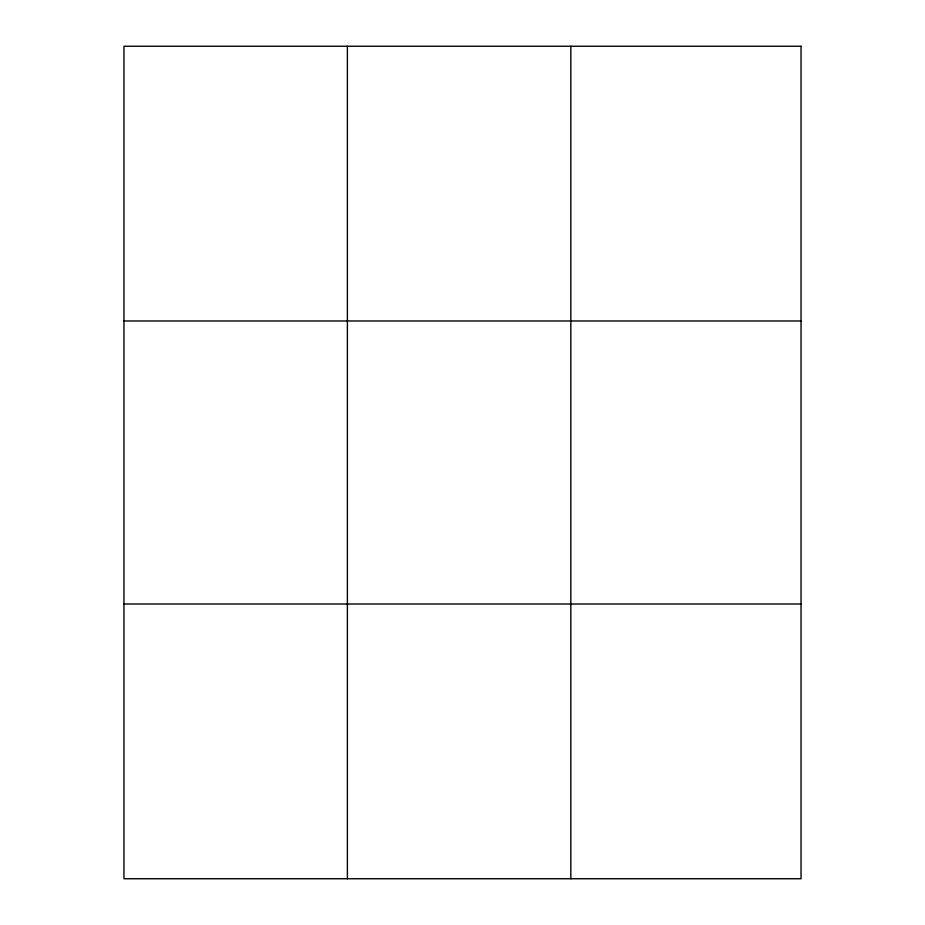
<?xml version="1.0" encoding="UTF-8"?>
<svg xmlns="http://www.w3.org/2000/svg" width="925" height="925" viewBox="0 0 925 925"><rect width="100%" height="100%" fill="white"/><g stroke="black" fill="none" stroke-linecap="round" stroke-linejoin="round"><path stroke-width="1.39" d="M347.395 878.75L347.395 46.25M570.829 878.75L570.829 46.25M123.962 320.975L801.038 320.975M123.962 604.025L801.038 604.025M801.038 46.25L801.038 878.75L123.962 878.75L123.962 46.25L801.038 46.25"/></g></svg>
